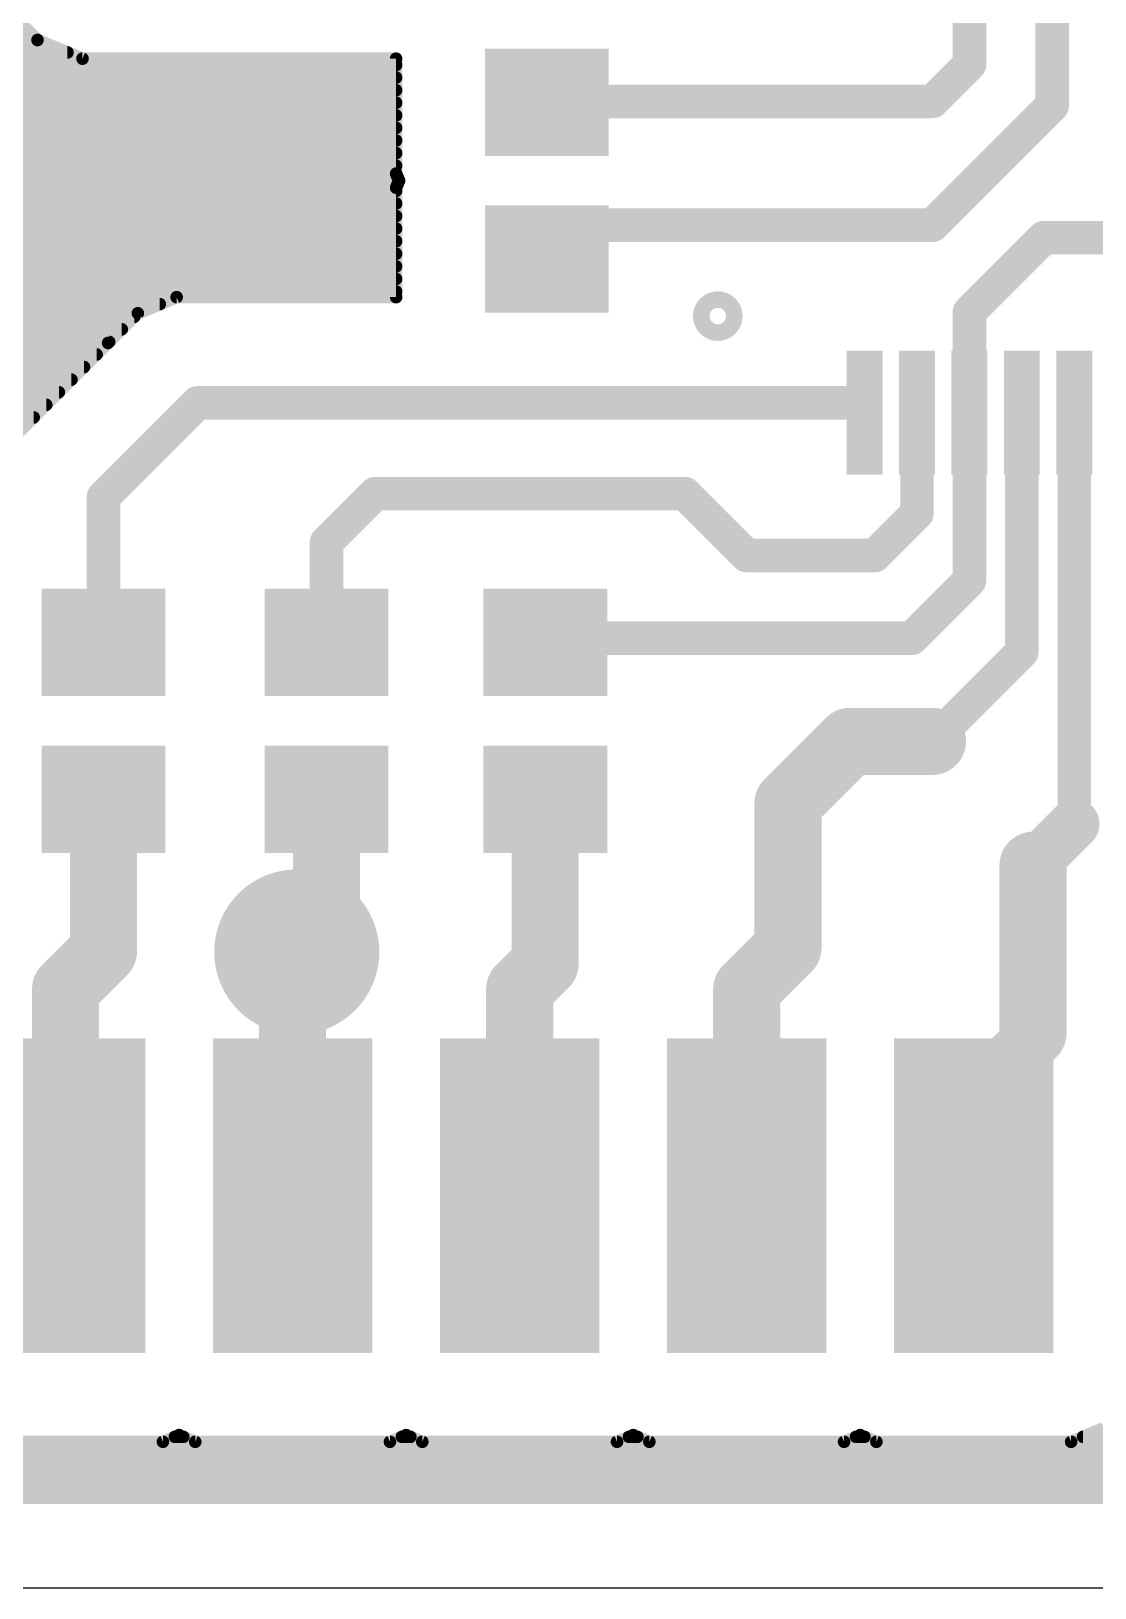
# Model space of a CAD drawing. Extents: x 0 to 75, y 0 to 35.
# Drawn here: x 25.08 to 37.97, y 0 to 18.85 of the extents above; entities that cross this region are included whole.
import ezdxf

# ---------------------------------------------------------------- set-up
doc = ezdxf.new("R2010")
doc.units = 0
for name, color, linetype in [('1', 12, 'CONTINUOUS'), ('18', 110, 'CONTINUOUS'), ('20', 31, 'CONTINUOUS')]:
    doc.layers.add(name, color=color, linetype=linetype)

# ---------------------------------------------------------------- blocks, each defined once
blk = doc.blocks.new('RECT')
blk.add_solid([(-0.5, -0.5), (0.5, -0.5), (-0.5, 0.5), (0.5, 0.5)])
blk = doc.blocks.new('ROUNDV')
at = {"const_width": 0.5}
blk.add_lwpolyline([(0, -0.25, 1), (0, 0.25, 1), (0, -0.25)], format="xyb", dxfattribs=at)

msp = doc.modelspace()

# ---------------------------------------------------------------- linework, layer by layer
at = {"layer": '1'}
for points, const_width in [([(23.1902, 20.7131), (25.1602, 18.7431)], 0.1524), ([(36.448, 19.63), (36.448, 18.448)], 0.4064), ([(37.45, 19.5), (37.45, 17.95)], 0.4064), ([(23.3291, 18.7452), (25.1581, 18.7452)], 0.1524), ([(23.3333, 18.5928), (25.5231, 18.5928)], 0.1524), ([(25.1602, 18.7431), (25.7051, 18.5174)], 0.1524), ([(23.3032, 18.4404), (29.5038, 18.4404)], 0.1524), ([(25.7051, 18.5174), (29.5038, 18.5174)], 0.1524), ([(29.5038, 18.5174), (29.5038, 17.1259)], 0.1524), ([(36.448, 18.448), (36, 18)], 0.4064), ([(23.273, 18.288), (29.5038, 18.288)], 0.1524), ([(23.2223, 18.1356), (29.5038, 18.1356)], 0.1524), ([(31.34, 18), (31.33, 17.99)], 0.4064), ([(36, 18), (31.34, 18)], 0.4064), ([(36, 16.5), (37.45, 17.95)], 0.4064), ([(23.1207, 17.9832), (29.5038, 17.9832)], 0.1524), ([(22.9175, 17.6784), (29.5038, 17.6784)], 0.1524), ([(23.0191, 17.8308), (29.5038, 17.8308)], 0.1524), ([(22.8159, 17.526), (29.5038, 17.526)], 0.1524), ([(22.7143, 17.3736), (29.5038, 17.3736)], 0.1524), ([(22.6127, 17.2212), (29.5038, 17.2212)], 0.1524), ([(29.5038, 17.1259), (29.5394, 17.04)], 0.1524), ([(22.4095, 16.9164), (29.5038, 16.9164)], 0.1524), ([(22.5111, 17.0688), (29.5275, 17.0688)], 0.1524), ([(29.5394, 17.04), (29.5038, 16.9541)], 0.1524), ([(29.5038, 16.9541), (29.5038, 15.6294)], 0.1524), ([(22.4959, 16.764), (29.5038, 16.764)], 0.1524), ([(22.5975, 16.6116), (29.5038, 16.6116)], 0.1524), ([(31.33, 16.09), (31.74, 16.5)], 0.4064), ([(36, 16.5), (31.74, 16.5)], 0.4064), ([(22.6991, 16.4592), (29.5038, 16.4592)], 0.1524), ([(37.35, 16.35), (36.448, 15.448)], 0.4064), ([(37.35, 16.35), (47.85, 16.35)], 0.4064), ([(22.8007, 16.3068), (29.5038, 16.3068)], 0.1524), ([(22.9023, 16.1544), (29.5038, 16.1544)], 0.1524), ([(23.0039, 16.002), (29.5038, 16.002)], 0.1524), ([(23.1055, 15.8496), (29.5038, 15.8496)], 0.1524), ([(23.2071, 15.6972), (29.5038, 15.6972)], 0.1524), ([(26.8455, 15.6294), (26.3753, 15.4346)], 0.1524), ([(29.5038, 15.6294), (26.8455, 15.6294)], 0.1524), ([(36.448, 15.448), (36.448, 14.23)], 0.4064), ([(23.2685, 15.5448), (26.6413, 15.5448)], 0.1524), ([(23.2986, 15.3924), (26.3331, 15.3924)], 0.1524), ([(26.3753, 15.4346), (26.0154, 15.0747)], 0.1524), ([(23.3288, 15.24), (26.1807, 15.24)], 0.1524), ([(23.3337, 15.0876), (26.0283, 15.0876)], 0.1524), ([(26.0154, 15.0747), (24.8754, 13.9347)], 0.1524), ([(23.3032, 14.9352), (25.8759, 14.9352)], 0.1524), ([(23.2228, 14.6304), (25.5711, 14.6304)], 0.1524), ([(23.2727, 14.7828), (25.7235, 14.7828)], 0.1524), ([(23.1207, 14.478), (25.4187, 14.478)], 0.1524), ([(25.96, 13.21), (27.1, 14.35)], 0.4064), ([(27.1, 14.35), (35.178, 14.35)], 0.4064), ([(35.178, 14.35), (35.178, 14.23)], 0.4064), ([(23.0187, 14.3256), (25.2663, 14.3256)], 0.1524), ([(35.812, 14.23), (35.812, 13.012)], 0.4064), ([(36.448, 14.23), (36.448, 12.198)], 0.4064), ([(37.082, 14.23), (37.082, 11.332)], 0.4064), ([(37.718, 14.23), (37.718, 9.25)], 0.4064), ([(22.8398, 14.1732), (25.1139, 14.1732)], 0.1524), ([(25.96, 11.45), (25.96, 13.21)], 0.4064), ([(29.25, 13.25), (28.66, 12.66)], 0.4064), ([(33, 13.25), (29.25, 13.25)], 0.4064), ([(33.75, 12.5), (33, 13.25)], 0.4064), ([(35.812, 13.012), (35.3, 12.5)], 0.4064), ([(28.66, 11.45), (28.66, 12.66)], 0.4064), ([(35.3, 12.5), (33.75, 12.5)], 0.4064), ([(36.448, 12.198), (35.75, 11.5)], 0.4064), ([(31.31, 11.45), (31.36, 11.5)], 0.4064), ([(35.75, 11.5), (31.36, 11.5)], 0.4064), ([(37.082, 11.332), (36, 10.25)], 0.4064), ([(35, 10.25), (34.25, 9.5)], 0.8128), ([(36, 10.25), (35, 10.25)], 0.8128), ([(25.96, 7.71), (25.96, 9.55)], 0.8128), ([(28.66, 9.55), (28.66, 8.06)], 0.8128), ([(31.31, 7.56), (31.31, 9.55)], 0.8128), ([(34.25, 9.5), (34.25, 7.75)], 0.8128), ([(37.218, 8.75), (37.718, 9.25)], 0.6096), ([(37.218, 8.75), (37.218, 6.718)], 0.8128), ([(28.3, 7.7), (28.66, 8.06)], 0.8128), ([(25.5, 7.25), (25.96, 7.71)], 0.8128), ([(28.25, 7.65), (28.3, 7.7)], 0.8128), ([(34.25, 7.75), (33.75, 7.25)], 0.8128), ([(28.25, 4.75), (28.25, 7.65)], 0.8128), ([(31, 7.25), (31.31, 7.56)], 0.8128), ([(25.5, 4.75), (25.5, 7.25)], 0.8128), ([(31, 4.75), (31, 7.25)], 0.8128), ([(33.75, 7.25), (33.75, 4.75)], 0.8128), ([(37.218, 6.718), (36.5, 6)], 0.6096), ([(36.5, 4.75), (36.5, 6)], 0.6096), ([(26.6793, 1.7688), (26.875, 1.8499)], 0.1524), ([(26.8241, 1.8288), (26.9259, 1.8288)], 0.1524), ([(26.875, 1.8499), (27.0707, 1.7688)], 0.1524), ([(29.4293, 1.7688), (29.625, 1.8499)], 0.1524), ([(29.5741, 1.8288), (29.6759, 1.8288)], 0.1524), ([(29.625, 1.8499), (29.8207, 1.7688)], 0.1524), ([(32.1793, 1.7688), (32.375, 1.8499)], 0.1524), ([(32.3241, 1.8288), (32.4259, 1.8288)], 0.1524), ([(32.375, 1.8499), (32.5707, 1.7688)], 0.1524), ([(34.9293, 1.7688), (35.125, 1.8499)], 0.1524), ([(35.0741, 1.8288), (35.1759, 1.8288)], 0.1524), ([(35.125, 1.8499), (35.3207, 1.7688)], 0.1524), ([(37.6793, 1.7688), (38.0748, 1.9326)], 0.1524), ([(37.8241, 1.8288), (42.4259, 1.8288)], 0.1524), ([(1.0922, 1.6764), (73.9078, 1.6764)], 0.1524), ([(24.3207, 1.7688), (26.6793, 1.7688)], 0.1524), ([(27.0707, 1.7688), (29.4293, 1.7688)], 0.1524), ([(29.8207, 1.7688), (32.1793, 1.7688)], 0.1524), ([(32.5707, 1.7688), (34.9293, 1.7688)], 0.1524), ([(35.3207, 1.7688), (37.6793, 1.7688)], 0.1524), ([(1.0922, 1.524), (73.9078, 1.524)], 0.1524), ([(1.0922, 1.3716), (73.9078, 1.3716)], 0.1524), ([(1.0922, 1.2192), (73.9078, 1.2192)], 0.1524), ([(73.9078, 1.0922), (1.0922, 1.0922)], 0.1524)]:
    msp.add_lwpolyline(points, dxfattribs=dict(at, const_width=const_width))
for points, const_width in [([(25.1748, 18.7783, 1), (25.1456, 18.7079)], 0.0762), ([(25.1332, 18.7162, 1), (25.1871, 18.7701)], 0.0762), ([(25.1581, 18.7071, 1), (25.1581, 18.7833)], 0.0762), ([(25.5231, 18.5547, 1), (25.5231, 18.6309)], 0.0762), ([(25.7051, 18.5555, 1), (25.7051, 18.4793)], 0.0762), ([(25.6905, 18.4822, 1), (25.7197, 18.5526)], 0.0762), ([(29.5419, 18.5174, 1), (29.4657, 18.5174)], 0.0762), ([(29.5038, 18.4793, 1), (29.5038, 18.5555)], 0.0762), ([(29.5038, 18.4023, 1), (29.5038, 18.4785)], 0.0762), ([(36.3464, 18.448, 1), (36.5496, 18.448)], 0.2032), ([(36.5198, 18.3762, 1), (36.3762, 18.5198)], 0.2032), ([(29.5038, 18.2499, 1), (29.5038, 18.3261)], 0.0762), ([(29.5038, 18.0975, 1), (29.5038, 18.1737)], 0.0762), ([(31.2582, 18.0618, 1), (31.4018, 17.9182)], 0.2032), ([(31.34, 18.1016, 1), (31.34, 17.8984)], 0.2032), ([(31.4118, 17.9282, 1), (31.2682, 18.0718)], 0.2032), ([(35.9282, 18.0718, 1), (36.0718, 17.9282)], 0.2032), ([(36, 17.8984, 1), (36, 18.1016)], 0.2032), ([(37.5218, 17.8782, 1), (37.3782, 18.0218)], 0.2032), ([(29.5038, 17.9451, 1), (29.5038, 18.0213)], 0.0762), ([(37.3484, 17.95, 1), (37.5516, 17.95)], 0.2032), ([(29.5038, 17.7927, 1), (29.5038, 17.8689)], 0.0762), ([(29.5038, 17.6403, 1), (29.5038, 17.7165)], 0.0762), ([(29.5038, 17.4879, 1), (29.5038, 17.5641)], 0.0762), ([(29.5038, 17.3355, 1), (29.5038, 17.4117)], 0.0762), ([(29.539, 17.1405, 1), (29.4686, 17.1113)], 0.0762), ([(29.4657, 17.1259, 1), (29.5419, 17.1259)], 0.0762), ([(29.5038, 17.1831, 1), (29.5038, 17.2593)], 0.0762), ([(29.5419, 16.9541, 1), (29.4657, 16.9541)], 0.0762), ([(29.4686, 16.9687, 1), (29.539, 16.9395)], 0.0762), ([(29.5038, 16.8783, 1), (29.5038, 16.9545)], 0.0762), ([(29.5746, 17.0254, 1), (29.5042, 17.0546)], 0.0762), ([(29.5042, 17.0254, 1), (29.5746, 17.0546)], 0.0762), ([(29.5275, 17.0307, 1), (29.5275, 17.1069)], 0.0762), ([(29.5038, 16.7259, 1), (29.5038, 16.8021)], 0.0762), ([(29.5038, 16.5735, 1), (29.5038, 16.6497)], 0.0762), ([(31.74, 16.6016, 1), (31.74, 16.3984)], 0.2032), ([(31.8118, 16.4282, 1), (31.6682, 16.5718)], 0.2032), ([(35.9282, 16.5718, 1), (36.0718, 16.4282)], 0.2032), ([(36, 16.3984, 1), (36, 16.6016)], 0.2032), ([(29.5038, 16.4211, 1), (29.5038, 16.4973)], 0.0762), ([(37.35, 16.4516, 1), (37.35, 16.2484)], 0.2032), ([(37.4218, 16.2782, 1), (37.2782, 16.4218)], 0.2032), ([(29.5038, 16.2687, 1), (29.5038, 16.3449)], 0.0762), ([(29.5038, 16.1163, 1), (29.5038, 16.1925)], 0.0762), ([(31.2582, 16.1618, 1), (31.4018, 16.0182)], 0.2032), ([(29.5038, 15.9639, 1), (29.5038, 16.0401)], 0.0762), ([(29.5038, 15.8115, 1), (29.5038, 15.8877)], 0.0762), ([(26.8455, 15.6675, 1), (26.8455, 15.5913)], 0.0762), ([(26.8601, 15.5942, 1), (26.8309, 15.6646)], 0.0762), ([(29.4657, 15.6294, 1), (29.5419, 15.6294)], 0.0762), ([(29.5038, 15.6591, 1), (29.5038, 15.7353)], 0.0762), ([(29.5038, 15.5913, 1), (29.5038, 15.6675)], 0.0762), ([(33.4, 15.3, 1), (33.4, 15.5, 1), (33.4, 15.3)], 0.4), ([(36.5496, 15.448, 1), (36.3464, 15.448)], 0.2032), ([(26.3331, 15.3543, 1), (26.3331, 15.4305)], 0.0762), ([(26.3607, 15.4698, 1), (26.3899, 15.3994)], 0.0762), ([(26.4022, 15.4077, 1), (26.3483, 15.4616)], 0.0762), ([(26.6413, 15.5067, 1), (26.6413, 15.5829)], 0.0762), ([(36.3762, 15.5198, 1), (36.5198, 15.3762)], 0.2032), ([(26.1807, 15.2019, 1), (26.1807, 15.2781)], 0.0762), ([(25.9884, 15.1017, 1), (26.0423, 15.0478)], 0.0762), ([(26.0423, 15.0478, 1), (25.9884, 15.1017)], 0.0762), ([(26.0283, 15.0495, 1), (26.0283, 15.1257)], 0.0762), ([(25.8759, 14.8971, 1), (25.8759, 14.9733)], 0.0762), ([(25.5711, 14.5923, 1), (25.5711, 14.6685)], 0.0762), ([(25.7235, 14.7447, 1), (25.7235, 14.8209)], 0.0762), ([(25.4187, 14.4399, 1), (25.4187, 14.5161)], 0.0762), ([(27.1, 14.4516, 1), (27.1, 14.2484)], 0.2032), ([(27.1718, 14.2782, 1), (27.0282, 14.4218)], 0.2032), ([(35.2796, 14.35, 1), (35.0764, 14.35)], 0.2032), ([(35.178, 14.2484, 1), (35.178, 14.4516)], 0.2032), ([(25.2663, 14.2875, 1), (25.2663, 14.3637)], 0.0762), ([(35.0764, 14.23, 1), (35.2796, 14.23)], 0.2032), ([(35.9136, 14.23, 1), (35.7104, 14.23)], 0.2032), ([(36.5496, 14.23, 1), (36.3464, 14.23)], 0.2032), ([(36.3464, 14.23, 1), (36.5496, 14.23)], 0.2032), ([(37.1836, 14.23, 1), (36.9804, 14.23)], 0.2032), ([(37.8196, 14.23, 1), (37.6164, 14.23)], 0.2032), ([(25.1139, 14.1351, 1), (25.1139, 14.2113)], 0.0762), ([(26.0616, 13.21, 1), (25.8584, 13.21)], 0.2032), ([(29.25, 13.3516, 1), (29.25, 13.1484)], 0.2032), ([(29.3218, 13.1782, 1), (29.1782, 13.3218)], 0.2032), ([(33.0718, 13.3218, 1), (32.9282, 13.1782)], 0.2032), ([(33, 13.1484, 1), (33, 13.3516)], 0.2032), ([(25.8882, 13.2818, 1), (26.0318, 13.1382)], 0.2032), ([(35.8838, 12.9402, 1), (35.7402, 13.0838)], 0.2032), ([(35.7104, 13.012, 1), (35.9136, 13.012)], 0.2032), ([(28.7616, 12.66, 1), (28.5584, 12.66)], 0.2032), ([(28.5882, 12.7318, 1), (28.7318, 12.5882)], 0.2032), ([(33.75, 12.6016, 1), (33.75, 12.3984)], 0.2032), ([(33.6782, 12.4282, 1), (33.8218, 12.5718)], 0.2032), ([(35.2282, 12.5718, 1), (35.3718, 12.4282)], 0.2032), ([(35.3, 12.3984, 1), (35.3, 12.6016)], 0.2032), ([(36.3464, 12.198, 1), (36.5496, 12.198)], 0.2032), ([(36.5198, 12.1262, 1), (36.3762, 12.2698)], 0.2032), ([(31.36, 11.6016, 1), (31.36, 11.3984)], 0.2032), ([(31.4318, 11.4282, 1), (31.2882, 11.5718)], 0.2032), ([(35.75, 11.3984, 1), (35.75, 11.6016)], 0.2032), ([(25.8584, 11.45, 1), (26.0616, 11.45)], 0.2032), ([(28.5584, 11.45, 1), (28.7616, 11.45)], 0.2032), ([(31.2382, 11.5218, 1), (31.3818, 11.3782)], 0.2032), ([(35.6782, 11.5718, 1), (35.8218, 11.4282)], 0.2032), ([(37.1538, 11.2602, 1), (37.0102, 11.4038)], 0.2032), ([(36.9804, 11.332, 1), (37.1836, 11.332)], 0.2032), ([(35, 10.4532, 1), (35, 10.0468)], 0.4064), ([(35.1437, 10.1063, 1), (34.8563, 10.3937)], 0.4064), ([(36, 10.0468, 1), (36, 10.4532)], 0.4064), ([(35.9282, 10.3218, 1), (36.0718, 10.1782)], 0.2032), ([(26.1632, 9.55, 1), (25.7568, 9.55)], 0.4064), ([(28.8632, 9.55, 1), (28.4568, 9.55)], 0.4064), ([(31.5132, 9.55, 1), (31.1068, 9.55)], 0.4064), ([(34.4532, 9.5, 1), (34.0468, 9.5)], 0.4064), ([(34.1063, 9.6437, 1), (34.3937, 9.3563)], 0.4064), ([(37.8258, 9.1422, 1), (37.6102, 9.3578)], 0.3048), ([(37.6164, 9.25, 1), (37.8196, 9.25)], 0.2032), ([(37.4212, 8.75, 1), (37.0148, 8.75)], 0.4064), ([(37.1102, 8.8578, 1), (37.3258, 8.6422)], 0.3048), ([(28.8037, 7.9163, 1), (28.5163, 8.2037)], 0.4064), ([(26.1037, 7.5663, 1), (25.8163, 7.8537)], 0.4064), ([(28.4437, 7.5563, 1), (28.1563, 7.8437)], 0.4064), ([(28.4568, 8.06, 1), (28.8632, 8.06)], 0.4064), ([(34.3937, 7.6063, 1), (34.1063, 7.8937)], 0.4064), ([(28.4532, 7.65, 1), (28.0468, 7.65)], 0.4064), ([(28.1063, 7.7937, 1), (28.3937, 7.5063)], 0.4064), ([(28.1563, 7.8437, 1), (28.4437, 7.5563)], 0.4064), ([(31.4537, 7.4163, 1), (31.1663, 7.7037)], 0.4064), ([(34.0468, 7.75, 1), (34.4532, 7.75)], 0.4064), ([(25.7568, 7.71, 1), (26.1632, 7.71)], 0.4064), ([(31.1068, 7.56, 1), (31.5132, 7.56)], 0.4064), ([(25.7032, 7.25, 1), (25.2968, 7.25)], 0.4064), ([(25.3563, 7.3937, 1), (25.6437, 7.1063)], 0.4064), ([(31.2032, 7.25, 1), (30.7968, 7.25)], 0.4064), ([(30.8563, 7.3937, 1), (31.1437, 7.1063)], 0.4064), ([(33.9532, 7.25, 1), (33.5468, 7.25)], 0.4064), ([(33.6063, 7.3937, 1), (33.8937, 7.1063)], 0.4064), ([(37.3258, 6.6102, 1), (37.1102, 6.8258)], 0.3048), ([(37.0148, 6.718, 1), (37.4212, 6.718)], 0.4064), ([(36.3922, 6.1078, 1), (36.6078, 5.8922)], 0.3048), ([(36.6524, 6, 1), (36.3476, 6)], 0.3048), ([(25.2968, 4.75, 1), (25.7032, 4.75)], 0.4064), ([(28.0468, 4.75, 1), (28.4532, 4.75)], 0.4064), ([(30.7968, 4.75, 1), (31.2032, 4.75)], 0.4064), ([(33.5468, 4.75, 1), (33.9532, 4.75)], 0.4064), ([(36.3476, 4.75, 1), (36.6524, 4.75)], 0.3048), ([(26.8241, 1.8669, 1), (26.8241, 1.7907)], 0.0762), ([(26.8896, 1.8851, 1), (26.8604, 1.8147)], 0.0762), ([(26.8896, 1.8147, 1), (26.8604, 1.8851)], 0.0762), ([(26.9259, 1.7907, 1), (26.9259, 1.8669)], 0.0762), ([(29.5741, 1.8669, 1), (29.5741, 1.7907)], 0.0762), ([(29.6396, 1.8851, 1), (29.6104, 1.8147)], 0.0762), ([(29.6396, 1.8147, 1), (29.6104, 1.8851)], 0.0762), ([(29.6759, 1.7907, 1), (29.6759, 1.8669)], 0.0762), ([(32.3241, 1.8669, 1), (32.3241, 1.7907)], 0.0762), ([(32.3896, 1.8851, 1), (32.3604, 1.8147)], 0.0762), ([(32.3896, 1.8147, 1), (32.3604, 1.8851)], 0.0762), ([(32.4259, 1.7907, 1), (32.4259, 1.8669)], 0.0762), ([(35.0741, 1.8669, 1), (35.0741, 1.7907)], 0.0762), ([(35.1396, 1.8851, 1), (35.1104, 1.8147)], 0.0762), ([(35.1396, 1.8147, 1), (35.1104, 1.8851)], 0.0762), ([(35.1759, 1.7907, 1), (35.1759, 1.8669)], 0.0762), ([(37.8241, 1.8669, 1), (37.8241, 1.7907)], 0.0762), ([(26.6647, 1.804, 1), (26.6938, 1.7336)], 0.0762), ([(26.6793, 1.7307, 1), (26.6793, 1.8069)], 0.0762), ([(27.0707, 1.8069, 1), (27.0707, 1.7307)], 0.0762), ([(27.0561, 1.7336, 1), (27.0853, 1.804)], 0.0762), ([(29.4147, 1.804, 1), (29.4438, 1.7336)], 0.0762), ([(29.4293, 1.7307, 1), (29.4293, 1.8069)], 0.0762), ([(29.8207, 1.8069, 1), (29.8207, 1.7307)], 0.0762), ([(29.8061, 1.7336, 1), (29.8353, 1.804)], 0.0762), ([(32.1647, 1.804, 1), (32.1938, 1.7336)], 0.0762), ([(32.1793, 1.7307, 1), (32.1793, 1.8069)], 0.0762), ([(32.5707, 1.8069, 1), (32.5707, 1.7307)], 0.0762), ([(32.5561, 1.7336, 1), (32.5853, 1.804)], 0.0762), ([(34.9147, 1.804, 1), (34.9438, 1.7336)], 0.0762), ([(34.9293, 1.7307, 1), (34.9293, 1.8069)], 0.0762), ([(35.3207, 1.8069, 1), (35.3207, 1.7307)], 0.0762), ([(35.3061, 1.7336, 1), (35.3353, 1.804)], 0.0762), ([(37.6647, 1.804, 1), (37.6938, 1.7336)], 0.0762), ([(37.6793, 1.7307, 1), (37.6793, 1.8069)], 0.0762)]:
    msp.add_lwpolyline(points, format="xyb", dxfattribs=dict(at, const_width=const_width))
at = {"layer": '20'}
msp.add_line((0, 0), (75, 0), dxfattribs=at)

# ---------------------------------------------------------------- block references
at = {"layer": '1'}
for p, xscale, yscale, rotation in [((31.33, 17.99), 1.3, 1.5, 90), ((31.33, 16.09), 1.3, 1.5, 90), ((35.178, 14.23), 1.5, 0.435, 90), ((35.812, 14.23), 1.5, 0.435, 90), ((36.448, 14.23), 1.5, 0.435, 90), ((37.082, 14.23), 1.5, 0.435, 90), ((37.718, 14.23), 1.5, 0.435, 90), ((25.96, 11.45), 1.3, 1.5, 90), ((28.66, 11.45), 1.3, 1.5, 90), ((31.31, 11.45), 1.3, 1.5, 90), ((25.96, 9.55), 1.3, 1.5, 90), ((28.66, 9.55), 1.3, 1.5, 90), ((31.31, 9.55), 1.3, 1.5, 90), ((25.5, 4.75), 3.81, 1.9304, 270), ((28.25, 4.75), 3.81, 1.9304, 270), ((31, 4.75), 3.81, 1.9304, 270), ((33.75, 4.75), 3.81, 1.9304, 270), ((36.5, 4.75), 3.81, 1.9304, 270)]:
    msp.add_blockref('RECT', p, dxfattribs=dict(at, xscale=xscale, yscale=yscale, rotation=rotation))
at = {"layer": '18', "xscale": 2, "yscale": 2}
msp.add_blockref('ROUNDV', (28.3, 7.7), dxfattribs=at)
msp.add_blockref('ROUNDV', (28.3, 7.7), dxfattribs=at)

doc.saveas('drawing.dxf')
